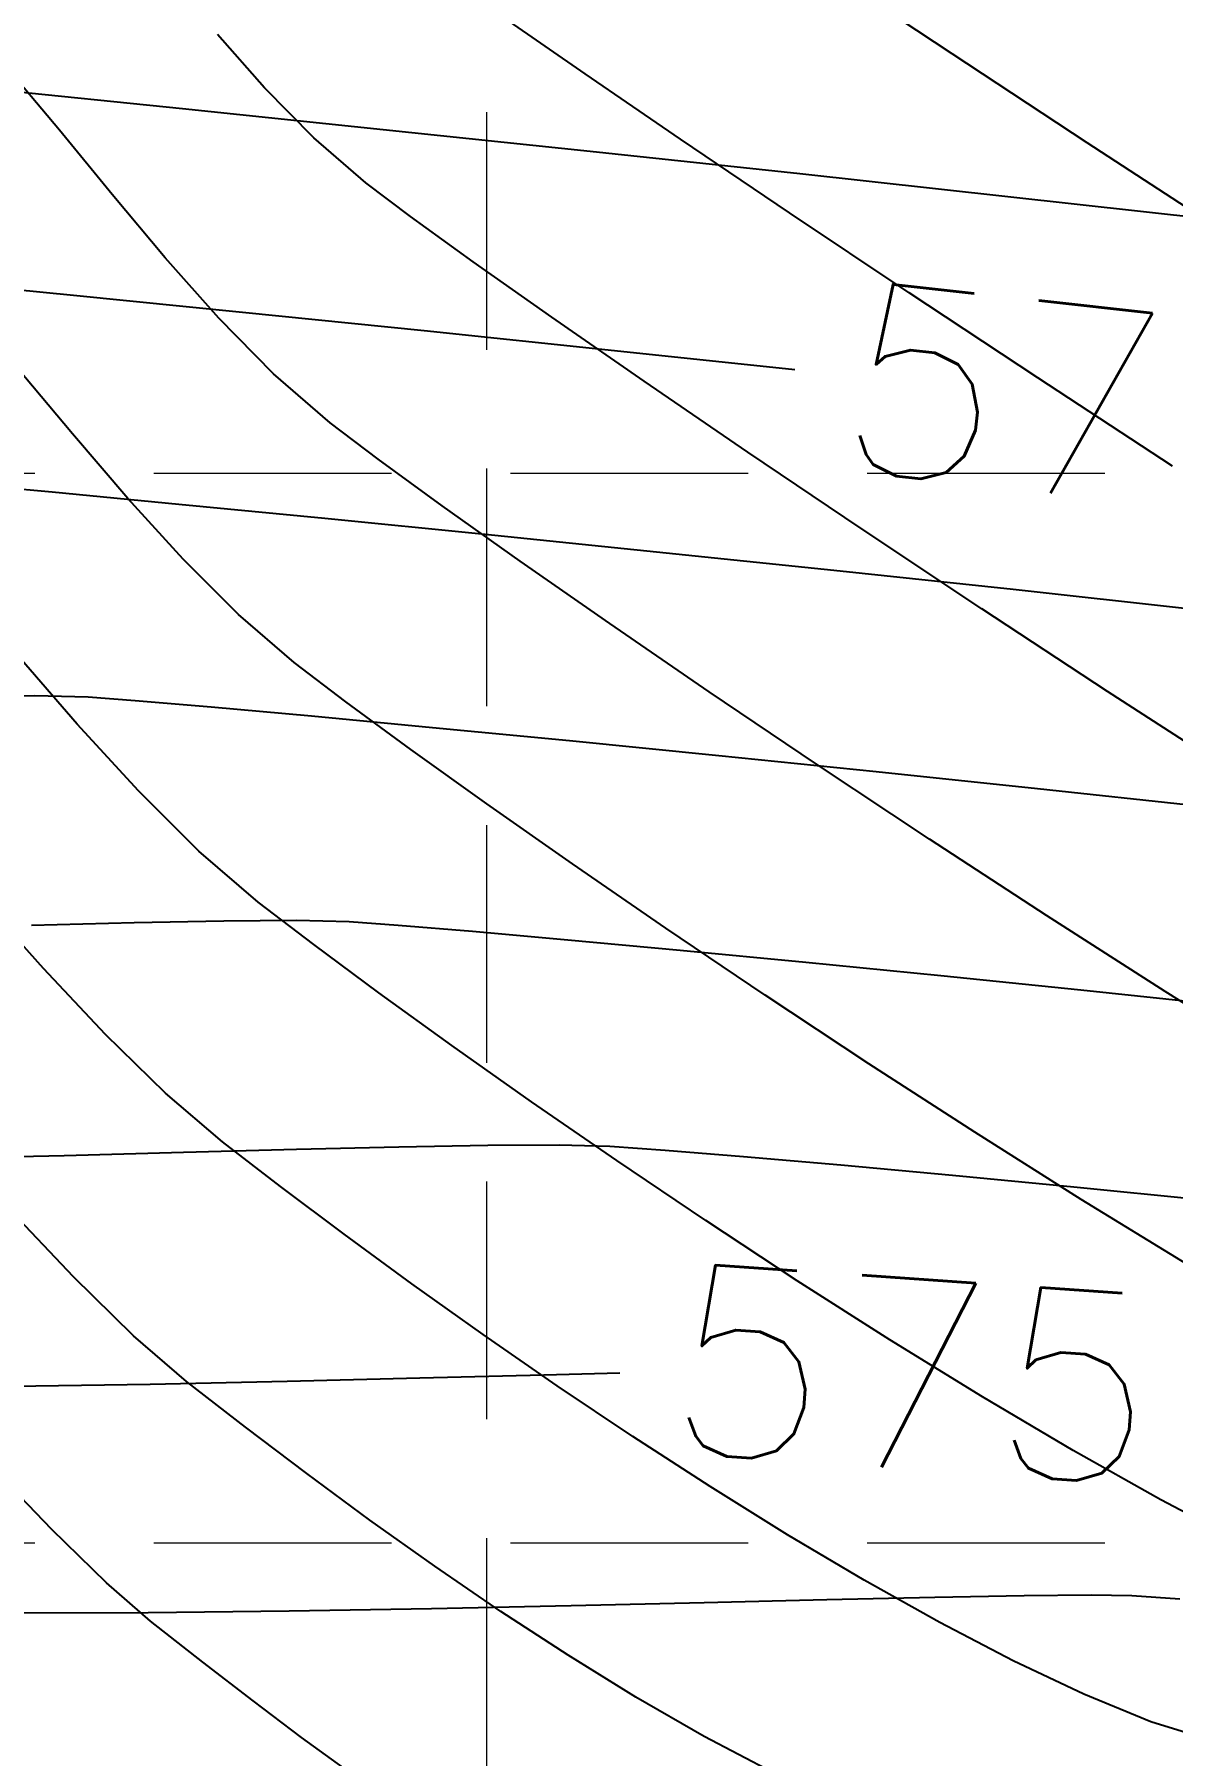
# Model space of a CAD drawing. Header units: inches. Extents: x 2547543 to 2548696, y 7125653 to 7126375.
# Drawn here: x 2547913.98 to 2547933.13, y 7125776.71 to 7125805.68 of the extents above; entities that cross this region are included whole.
import ezdxf

# ---------------------------------------------------------------- set-up
doc = ezdxf.new("R2010")
doc.units = ezdxf.units.IN
doc.header["$MEASUREMENT"] = 0
doc.linetypes.add('HIDDEN', pattern=[0.375, 0.25, -0.125])
for name, color, linetype in [('CONT-MJR', 6, 'Continuous'), ('CONT-MNR', 14, 'Continuous'), ('GRID', 254, 'HIDDEN'), ('V-TOPO-MAJR-E', 6, 'Continuous'), ('V-TOPO-MINR-E', 14, 'Continuous')]:
    doc.layers.add(name, color=color, linetype=linetype)
doc.styles.add('L100', font='simplex', dxfattribs={"height": 4})

msp = doc.modelspace()

# ---------------------------------------------------------------- linework, layer by layer
at = {"layer": 'CONT-MJR', "color": 35, "extrusion": (0.7514937030074105, 0.6597402627854464, 0), "elevation": 6615924.539826192}
msp.add_lwpolyline([(3674033.430952197, 570), (3674034.628511772, 570)], dxfattribs=at)
at = {"layer": 'CONT-MJR', "color": 35}
for points, elevation in [([(2547918.677753511, 7125803.940341247), (2547917.850032665, 7125804.782472904)], 570), ([(2547919.556086122, 7125803.181994136), (2547918.677753511, 7125803.940341247)], 570), ([(2547920.30715774, 7125802.616752952), (2547919.556086122, 7125803.181994136)], 570), ([(2547921.361332776, 7125801.854613828), (2547920.30715774, 7125802.616752952)], 570), ([(2547925.982017273, 7125798.650884267), (2547924.234808655, 7125799.845271941)], 570), ([(2547929.917145302, 7125796.014713179), (2547927.888144859, 7125797.365228832)], 570), ([(2547918.559670165, 7125781.462986577), (2547917.529535892, 7125782.242993565)], 575)]:
    msp.add_lwpolyline(points, dxfattribs=dict(at, elevation=elevation))
at = {"layer": 'CONT-MJR', "color": 35, "extrusion": (-0.5766811019604468, -0.8169693425347643, 0), "elevation": -7290899.754558813}
msp.add_lwpolyline([(-2027740.009236041, 570.0000000000009), (-2027741.626472178, 570.0000000000009)], dxfattribs=at)
at = {"layer": 'CONT-MJR', "color": 35, "extrusion": (0.5699548475828174, 0.8216760138380865, 0), "elevation": 7307300.581174036}
msp.add_lwpolyline([(1967815.9358986, 570), (1967817.825017316, 570)], dxfattribs=at)
at = {"layer": 'CONT-MJR', "color": 35, "extrusion": (-0.559179793414179, -0.8290464152490354, 0), "elevation": -7332366.551561054}
msp.add_lwpolyline([(-1872251.416620419, 570), (-1872253.715801202, 570)], dxfattribs=at)
at = {"layer": 'CONT-MJR', "color": 35, "extrusion": (-0.5487825695198264, -0.8359651257027514, 0), "elevation": -7355176.488059306}
msp.add_lwpolyline([(-1780529.562360918, 570), (-1780532.093360264, 570)], dxfattribs=at)
at = {"layer": 'CONT-MJR', "color": 35, "extrusion": (-0.5430028500733179, -0.8397308526023406, 0), "elevation": -7367283.952243068}
msp.add_lwpolyline([(-1729747.07227406, 570), (-1729749.652395786, 570)], dxfattribs=at)
at = {"layer": 'CONT-MJR', "color": 35, "extrusion": (0.7253798155593458, 0.6883488382928308, 0), "elevation": 6753231.517846815}
msp.add_lwpolyline([(3415046.366764319, 575.0000000000009), (3415047.985859863, 575.0000000000009)], dxfattribs=at)
at = {"layer": 'CONT-MJR', "color": 35, "extrusion": (0.7005713606730857, 0.7135823488600748, 0), "elevation": 6869830.257992551}
msp.add_lwpolyline([(3173972.406331973, 575), (3173973.82584667, 575)], dxfattribs=at)
at = {"layer": 'CONT-MJR', "color": 35, "extrusion": (0.6535677238860386, 0.7568680402120458, 0), "elevation": 7058513.43368789}
msp.add_lwpolyline([(2728745.186852472, 575), (2728746.363485317, 575)], dxfattribs=at)
at = {"layer": 'CONT-MJR', "color": 35, "extrusion": (-0.6115960958594924, -0.7911701558637224, 0), "elevation": -7196002.661476281}
msp.add_lwpolyline([(-2342264.29078894, 575.0000000000009), (-2342265.54522523, 575.0000000000009)], dxfattribs=at)
at = {"layer": 'CONT-MJR', "color": 35, "extrusion": (-0.5933831615789992, -0.8049201348919727, 0), "elevation": -7247576.946780769}
msp.add_lwpolyline([(-2177446.462189395, 575), (-2177447.782484532, 575)], dxfattribs=at)
at = {"layer": 'CONT-MJR', "color": 35, "extrusion": (0.580619201438206, 0.814175253198757, 0), "elevation": 7281005.345495875}
msp.add_lwpolyline([(2062910.644977124, 575.0000000000009), (2062911.984082128, 575.0000000000009)], dxfattribs=at)
at = {"layer": 'CONT-MJR', "color": 35, "extrusion": (-0.565122489207065, -0.825007013420135, 0), "elevation": -7318705.690713053}
msp.add_lwpolyline([(-1924884.669430287, 575.0000000000009), (-1924886.018190122, 575.0000000000009)], dxfattribs=at)
at = {"layer": 'CONT-MJR', "color": 35, "extrusion": (0.5465301220655416, 0.8374394459750654, 0), "elevation": 7359924.561244382}
msp.add_lwpolyline([(1760721.351722124, 575.0000000000009), (1760722.701243746, 575.0000000000009)], dxfattribs=at)
at = {"layer": 'CONT-MJR', "color": 35, "extrusion": (0.5243468417008723, 0.8515047795510725, 0), "elevation": 7403629.722190488}
msp.add_lwpolyline([(1566809.483587561, 575.0000000000009), (1566810.825312392, 575.0000000000009)], dxfattribs=at)
at = {"layer": 'CONT-MJR', "color": 35, "extrusion": (-0.4979184946271208, -0.8672238308004814, 0), "elevation": -7448302.764648459}
msp.add_lwpolyline([(-1338434.68212023, 575), (-1338436.007918346, 575)], dxfattribs=at)
at = {"layer": 'CONT-MJR', "color": 35, "extrusion": (-0.4663959747058611, -0.8845760536992678, 0), "elevation": -7491633.811767733}
msp.add_lwpolyline([(-1069598.764342901, 575.0000000000009), (-1069600.066637354, 575.0000000000009)], dxfattribs=at)
at = {"layer": 'CONT-MNR', "color": 35, "extrusion": (0.5527055062758344, 0.8333766395408343, 0), "elevation": 7346734.33955482}
msp.add_lwpolyline([(1815086.996894424, 568), (1815089.5184977, 568)], dxfattribs=at)
at = {"layer": 'CONT-MNR', "color": 35}
for points, elevation in [([(2547923.243223046, 7125805.01840991), (2547921.900067776, 7125805.953114378)], 569), ([(2547924.849660021, 7125803.918442677), (2547923.243223046, 7125805.01840991)], 569), ([(2547926.680306618, 7125802.680808287), (2547924.849660021, 7125803.918442677)], 569), ([(2547918.952281565, 7125799.14763569), (2547918.001181922, 7125799.970253347)], 571), ([(2547933.126783313, 7125798.417858275), (2547930.857940347, 7125799.902920476)], 569), ([(2547915.548288273, 7125797.871705901), (2547914.616434842, 7125798.957810852)], 572), ([(2547920.839146428, 7125797.750180742), (2547919.762355428, 7125798.534696229)], 571), ([(2547916.47943713, 7125796.848075002), (2547915.548288273, 7125797.871705901)], 572), ([(2547922.148809054, 7125796.819325793), (2547920.839146428, 7125797.750180742)], 571), ([(2547914.699726827, 7125794.076088567), (2547913.654252204, 7125795.281340963)], 573), ([(2547916.746986844, 7125791.93777565), (2547915.731321672, 7125792.949199519)], 573), ([(2547931.005603701, 7125790.853238837), (2547929.039265606, 7125792.137242643)], 571), ([(2547914.129379292, 7125789.962527924), (2547913.051138922, 7125791.169240352)], 574), ([(2547933.001740358, 7125789.574314951), (2547931.005603701, 7125790.853238837)], 571), ([(2547915.175645843, 7125788.849404658), (2547914.129379292, 7125789.962527924)], 574), ([(2547922.343572381, 7125787.715877946), (2547921.001661047, 7125788.663789161)], 573), ([(2547929.798712825, 7125787.205611514), (2547928.016475035, 7125788.359377479)], 572), ([(2547931.591546096, 7125786.073383795), (2547929.798712825, 7125787.205611514)], 572), ([(2547925.271941847, 7125785.71890024), (2547923.77476742, 7125786.727962376)], 573), ([(2547926.811791345, 7125784.707549329), (2547925.271941847, 7125785.71890024)], 573), ([(2547921.526157448, 7125783.802203531), (2547920.327139033, 7125784.656559708)], 574), ([(2547929.926298288, 7125782.753412332), (2547928.371011598, 7125783.71276743)], 573), ([(2547924.048383095, 7125782.082268773), (2547922.771083425, 7125782.939867023)], 574), ([(2547931.454347096, 7125781.848341826), (2547929.926298288, 7125782.753412332)], 573), ([(2547931.634131802, 7125777.748423724), (2547930.446801296, 7125778.310502038)], 574), ([(2547932.759098897, 7125777.280113796), (2547931.634131802, 7125777.748423724)], 574), ([(2547919.279211396, 7125776.437476734), (2547918.47330453, 7125777.021553371)], 576)]:
    msp.add_lwpolyline(points, dxfattribs=dict(at, elevation=elevation))
at = {"layer": 'CONT-MNR', "color": 35, "extrusion": (0.7658168974361067, 0.6430586906351049, 0), "elevation": 6533546.133796407}
msp.add_lwpolyline([(3818602.667851157, 571.0000000000005), (3818604.053589807, 571.0000000000005)], dxfattribs=at)
at = {"layer": 'CONT-MNR', "color": 35, "extrusion": (0.5494245421595734, 0.8355433396734985, 0), "elevation": 7353814.157958626}
msp.add_lwpolyline([(1786184.169916436, 568), (1786186.886217818, 568)], dxfattribs=at)
at = {"layer": 'CONT-MNR', "color": 35, "extrusion": (0.7727653647430032, 0.634691807930127, 0), "elevation": 6491629.466860937}
msp.add_lwpolyline([(3889432.78799902, 571), (3889434.185373066, 571)], dxfattribs=at)
at = {"layer": 'CONT-MNR', "color": 35, "extrusion": (-0.5462183961743816, -0.8376428019631558, 0), "elevation": -7360605.473488284}
msp.add_lwpolyline([(-1757985.654512483, 568.0000000000009), (-1757988.515977033, 568.0000000000009)], dxfattribs=at)
at = {"layer": 'CONT-MNR', "color": 35, "extrusion": (0.7671390398840511, 0.6414808597969048, 0), "elevation": 6525671.513846305}
msp.add_lwpolyline([(3832041.387821977, 571), (3832042.77647757, 571)], dxfattribs=at)
at = {"layer": 'CONT-MNR', "color": 35, "extrusion": (-0.5557988824778766, -0.8313167881357526, 0), "elevation": -7339934.199048669}
msp.add_lwpolyline([(-1842376.517664568, 569.0000000000009), (-1842378.942473215, 569.0000000000009)], dxfattribs=at)
at = {"layer": 'CONT-MNR', "color": 35, "extrusion": (0.7480346132432467, 0.6636597150573676, 0), "elevation": 6635037.165682977}
msp.add_lwpolyline([(3639395.803300192, 571.0000000000009), (3639397.163626328, 571.0000000000009)], dxfattribs=at)
at = {"layer": 'CONT-MNR', "color": 35, "extrusion": (-0.5517451209546402, -0.8340127825775511, 0), "elevation": -7348816.624523907}
msp.add_lwpolyline([(-1806618.424689386, 569), (-1806621.016795452, 569)], dxfattribs=at)
at = {"layer": 'CONT-MNR', "color": 35, "extrusion": (0.7123288835700875, 0.7018458246878674, 0), "elevation": 6816168.541893289}
msp.add_lwpolyline([(3287667.52657774, 571), (3287668.841531599, 571)], dxfattribs=at)
at = {"layer": 'CONT-MNR', "color": 35, "extrusion": (0.7669797789210051, 0.6416712699866546, 0), "elevation": 6526619.456150861}
msp.add_lwpolyline([(3830420.101551991, 572), (3830421.558329032, 572)], dxfattribs=at)
at = {"layer": 'CONT-MNR', "color": 35, "extrusion": (-0.6033867042497949, -0.7974487351137818, 0), "elevation": -7219839.936269714}
msp.add_lwpolyline([(-2267776.701336633, 571.0000000000005), (-2267777.71716853, 571.0000000000005)], dxfattribs=at)
at = {"layer": 'CONT-MNR', "color": 35, "extrusion": (-0.7060574753161513, -0.7081545322528003, 0), "elevation": -6845140.810664829}
msp.add_lwpolyline([(-3226902.212426162, 572), (-3226903.529452622, 572)], dxfattribs=at)
at = {"layer": 'CONT-MNR', "color": 35, "extrusion": (0.5719564151789334, 0.8202840112641863, 0), "elevation": 7302477.616797972}
msp.add_lwpolyline([(1985623.564233778, 571), (1985625.40346107, 571)], dxfattribs=at)
at = {"layer": 'CONT-MNR', "color": 35, "extrusion": (-0.6518591717374109, -0.7583400426074154, 0), "elevation": -7064659.714107152}
msp.add_lwpolyline([(-2712826.391567124, 572), (-2712827.626345153, 572)], dxfattribs=at)
at = {"layer": 'CONT-MNR', "color": 35, "extrusion": (-0.5655377591444618, -0.8247224035891475, 0), "elevation": -7317750.44848153}
msp.add_lwpolyline([(-1928574.817809656, 571), (-1928576.847425123, 571)], dxfattribs=at)
at = {"layer": 'CONT-MNR', "color": 35, "extrusion": (0.6054740443661152, 0.7958650523794467, 0), "elevation": 7213869.728240607}
msp.add_lwpolyline([(2286683.722194275, 572.0000000000005), (2286684.816691066, 572.0000000000005)], dxfattribs=at)
at = {"layer": 'CONT-MNR', "color": 35, "extrusion": (-0.5921351724392946, -0.8058386547940518, 0), "elevation": -7250953.200829524}
msp.add_lwpolyline([(-2166220.375595131, 572), (-2166221.729360726, 572)], dxfattribs=at)
at = {"layer": 'CONT-MNR', "color": 35, "extrusion": (-0.5594542307124685, -0.8288612451658721, 0), "elevation": -7331742.607324134}
msp.add_lwpolyline([(-1874677.206412044, 571.0000000000005), (-1874679.384345264, 571.0000000000005)], dxfattribs=at)
at = {"layer": 'CONT-MNR', "color": 35, "extrusion": (0.7376061224320476, 0.6752312256929172, 0), "elevation": 6690916.149985732}
msp.add_lwpolyline([(3535596.244290085, 573), (3535597.772055397, 573)], dxfattribs=at)
at = {"layer": 'CONT-MNR', "color": 35, "extrusion": (0.5823747274249114, 0.812920461580812, 0), "elevation": 7276547.858562567}
msp.add_lwpolyline([(2078624.003515191, 572.0000000000009), (2078625.579153685, 572.0000000000009)], dxfattribs=at)
at = {"layer": 'CONT-MNR', "color": 35, "extrusion": (-0.553300513655152, -0.8329817174397917, 0), "elevation": -7345425.018781883}
msp.add_lwpolyline([(-1820326.142694015, 571.0000000000005), (-1820328.426890635, 571.0000000000005)], dxfattribs=at)
at = {"layer": 'CONT-MNR', "color": 35, "extrusion": (-0.5742396573017549, -0.8186872516302933, 0), "elevation": -7296913.288366649}
msp.add_lwpolyline([(-2005960.091035604, 572), (-2005961.851082705, 572)], dxfattribs=at)
at = {"layer": 'CONT-MNR', "color": 35, "extrusion": (-0.6524091484224168, -0.7578669428433575, 0), "elevation": -7062686.346372779}
msp.add_lwpolyline([(-2717948.657862216, 573), (-2717949.974301225, 573)], dxfattribs=at)
at = {"layer": 'CONT-MNR', "color": 35, "extrusion": (0.5667834075645158, 0.8238668393069087, 0), "elevation": 7314824.000909375}
msp.add_lwpolyline([(1939629.310675332, 572.0000000000005), (1939631.217651831, 572.0000000000005)], dxfattribs=at)
at = {"layer": 'CONT-MNR', "color": 35, "extrusion": (-0.6076308409692156, -0.7942195924950755, 0), "elevation": -7207636.288819641}
msp.add_lwpolyline([(-2306243.056677433, 573.0000000000005), (-2306244.232969636, 573.0000000000005)], dxfattribs=at)
at = {"layer": 'CONT-MNR', "color": 35, "extrusion": (-0.5594386767179982, -0.8288717433909876, 0), "elevation": -7331774.079156085}
msp.add_lwpolyline([(-1874538.161665835, 572), (-1874540.178103865, 572)], dxfattribs=at)
at = {"layer": 'CONT-MNR', "color": 35, "extrusion": (-0.5958819320889557, -0.8030720534360122, 0), "elevation": -7240781.805298946}
msp.add_lwpolyline([(-2199966.082843062, 573), (-2199967.444403292, 573)], dxfattribs=at)
at = {"layer": 'CONT-MNR', "color": 35, "extrusion": (-0.586012193314821, -0.8103022332971525, 0), "elevation": -7267155.242848174}
msp.add_lwpolyline([(-2111212.96605431, 573), (-2111214.483171332, 573)], dxfattribs=at)
at = {"layer": 'CONT-MNR', "color": 35, "extrusion": (-0.5517845923660857, -0.8339866687348142, 0), "elevation": -7348719.917895347}
msp.add_lwpolyline([(-1806962.226529983, 572), (-1806964.314992065, 572)], dxfattribs=at)
at = {"layer": 'CONT-MNR', "color": 35, "extrusion": (0.5310847296722859, 0.8473187180210968, 0), "elevation": 7390983.196449015}
msp.add_lwpolyline([(1625484.354087142, 571), (1625486.705138363, 571)], dxfattribs=at)
at = {"layer": 'CONT-MNR', "color": 35, "extrusion": (-0.6992249464614027, -0.7149017234879552, 0), "elevation": -6875804.581929807}
msp.add_lwpolyline([(-3161018.968540548, 574.0000000000009), (-3161020.376349903, 574.0000000000009)], dxfattribs=at)
at = {"layer": 'CONT-MNR', "color": 35, "extrusion": (-0.650179144032757, -0.7597809425517538, 0), "elevation": -7070639.782855017}
msp.add_lwpolyline([(-2697179.234359579, 574), (-2697180.496271616, 574)], dxfattribs=at)
at = {"layer": 'CONT-MNR', "color": 35, "extrusion": (-0.5680775844815732, -0.8229750044865161, 0), "elevation": -7311762.747827842}
msp.add_lwpolyline([(-1951122.131981202, 573), (-1951123.871031636, 573)], dxfattribs=at)
at = {"layer": 'CONT-MNR', "color": 35, "extrusion": (0.6098054247451423, 0.7925511617248421, 0), "elevation": 7201284.49467251}
msp.add_lwpolyline([(2325987.668748135, 574.0000000000009), (2325988.90537807, 574.0000000000009)], dxfattribs=at)
at = {"layer": 'CONT-MNR', "color": 35, "extrusion": (0.6001384569386683, 0.7998961385725488, 0), "elevation": 7228992.587548764}
msp.add_lwpolyline([(2238387.189048966, 574), (2238388.522474171, 574)], dxfattribs=at)
at = {"layer": 'CONT-MNR', "color": 35, "extrusion": (0.522827761626941, 0.852438344792257, 0), "elevation": 7406422.656525618}
msp.add_lwpolyline([(1553602.113493645, 572.0000000000009), (1553604.194038224, 572.0000000000009)], dxfattribs=at)
at = {"layer": 'CONT-MNR', "color": 35, "extrusion": (-0.5904271664438032, -0.8070909249428725, 0), "elevation": -7255517.508483771}
msp.add_lwpolyline([(-2150853.469949889, 574), (-2150854.881906018, 574)], dxfattribs=at)
at = {"layer": 'CONT-MNR', "color": 35, "extrusion": (-0.5378567787034678, -0.8430362303025469, 0), "elevation": -7377714.385162215}
msp.add_lwpolyline([(-1684655.1445082, 573), (-1684656.994037552, 573)], dxfattribs=at)
at = {"layer": 'CONT-MNR', "color": 35, "extrusion": (-0.569417381423191, -0.8220485665294699, 0), "elevation": -7308571.163496683}
msp.add_lwpolyline([(-1963028.400612204, 574), (-1963029.915031215, 574)], dxfattribs=at)
at = {"layer": 'CONT-MNR', "color": 35, "extrusion": (0.5439187014750747, 0.8391379184530208, 0), "elevation": 7365377.483718498}
msp.add_lwpolyline([(1737784.910236985, 574), (1737786.4548454, 574)], dxfattribs=at)
at = {"layer": 'CONT-MNR', "color": 35, "extrusion": (-0.4906333327638273, -0.871366130154862, 0), "elevation": -7459265.054617482}
msp.add_lwpolyline([(-1275963.229904769, 573.0000000000009), (-1275964.925525657, 573.0000000000009)], dxfattribs=at)
at = {"layer": 'CONT-MNR', "color": 35, "extrusion": (0.7200211993470059, 0.693952067862687, 0), "elevation": 6779502.416413118}
msp.add_lwpolyline([(3362582.660612079, 576.0000000000009), (3362584.20078585, 576.0000000000009)], dxfattribs=at)
at = {"layer": 'CONT-MNR', "color": 35, "extrusion": (-0.5283854497241196, -0.8490046033560948, 0), "elevation": -7396107.756103696}
msp.add_lwpolyline([(-1601957.246842432, 574), (-1601958.779749829, 574)], dxfattribs=at)
at = {"layer": 'CONT-MNR', "color": 35, "extrusion": (-0.4663185586056661, -0.8846168672933689, 0), "elevation": -7491734.491964377}
msp.add_lwpolyline([(-1068937.897520082, 573.0000000000005), (-1068939.484263618, 573.0000000000005)], dxfattribs=at)
at = {"layer": 'CONT-MNR', "color": 35, "extrusion": (-0.6992601005082467, -0.7148673386280819, 0), "elevation": -6875642.545432405}
msp.add_lwpolyline([(-3161352.02329192, 576), (-3161353.310062018, 576)], dxfattribs=at)
at = {"layer": 'CONT-MNR', "color": 35, "extrusion": (-0.510157147855991, -0.86008120807947, 0), "elevation": -7428592.833255756}
msp.add_lwpolyline([(-1443842.490158135, 574), (-1443843.993757446, 574)], dxfattribs=at)
at = {"layer": 'CONT-MNR', "color": 35, "extrusion": (-0.65572905972142, -0.7549962915384834, 0), "elevation": -7050679.220249711}
msp.add_lwpolyline([(-2748913.266850301, 576.0000000000009), (-2748914.251276511, 576.0000000000009)], dxfattribs=at)
at = {"layer": 'CONT-MNR', "color": 35, "extrusion": (0.4883128945068402, 0.8726686181239427, 0), "elevation": 7462630.360367858}
msp.add_lwpolyline([(1256111.883135135, 574.0000000000009), (1256113.340109398, 574.0000000000009)], dxfattribs=at)
at = {"layer": 'CONT-MNR', "color": 35, "extrusion": (0.6148923934226448, 0.788611022311362, 0), "elevation": 7186161.969345904}
msp.add_lwpolyline([(2372271.584146342, 576), (2372272.700566531, 576)], dxfattribs=at)
at = {"layer": 'CONT-MNR', "color": 35, "extrusion": (-0.4615362540497578, -0.8871213480678488, 0), "elevation": -7497392.334841203}
msp.add_lwpolyline([(-1028481.535868641, 574), (-1028482.929319547, 574)], dxfattribs=at)
at = {"layer": 'CONT-MNR', "color": 35, "extrusion": (-0.6115402804951942, -0.791213299516546, 0), "elevation": -7196164.31486831}
msp.add_lwpolyline([(-2341753.720298743, 576.0000000000009), (-2341754.78477947, 576.0000000000009)], dxfattribs=at)
at = {"layer": 'CONT-MNR', "color": 35, "extrusion": (-0.6023686128247908, -0.7982180493346022, 0), "elevation": -7222709.950492773}
msp.add_lwpolyline([(-2258549.906147135, 576), (-2258550.93016955, 576)], dxfattribs=at)
at = {"layer": 'CONT-MNR', "color": 35, "extrusion": (-0.2912531818503102, -0.9566460077071718, 0), "elevation": -7558939.910059527}
msp.add_lwpolyline([(362065.4040047817, 574), (362064.3959084863, 574)], dxfattribs=at)
at = {"layer": 'GRID', "color": 252, "linetype": 'HIDDEN', "lineweight": 0, "ltscale": 16}
for p, q in [((2547921.583313597, 7126356.376313465), (2547921.583313597, 7125726.296813901)), ((2547561.986892405, 7125798.2968139), (2548677.986892388, 7125798.2968139)), ((2547561.986892405, 7125780.2968139), (2548677.986892388, 7125780.2968139))]:
    msp.add_line(p, q, dxfattribs=at)
at = {"layer": 'V-TOPO-MAJR-E', "color": 35, "extrusion": (-0.09788640119341004, -0.9951975946822835, 0), "elevation": -7340986.496196526}
msp.add_lwpolyline([(1838159.474114669, 570.0000000000005), (1838156.90318708, 570.0000000000005)], dxfattribs=at)
at = {"layer": 'V-TOPO-MAJR-E', "color": 35}
for points, elevation in [([(2547917.479973441, 7125801.003029637), (2547914.636603469, 7125801.287869249)], 570), ([(2547923.825059943, 7125783.148537388), (2547922.548524486, 7125783.118010468)], 575), ([(2547918.229246915, 7125783.011515184), (2547915.924205241, 7125782.962963437)], 575), ([(2547920.460828874, 7125783.065388142), (2547918.229246915, 7125783.011515184)], 575)]:
    msp.add_lwpolyline(points, dxfattribs=dict(at, elevation=elevation))
at = {"layer": 'V-TOPO-MAJR-E', "color": 35, "extrusion": (-0.1014109402760188, -0.9948446216331142, 0), "elevation": -7347451.510081699}
msp.add_lwpolyline([(1812150.894977406, 570.0000000000009), (1812147.821379544, 570.0000000000009)], dxfattribs=at)
at = {"layer": 'V-TOPO-MAJR-E', "color": 35, "extrusion": (-0.1032114770735944, -0.9946594346811812, 0), "elevation": -7350719.529457062}
msp.add_lwpolyline([(1798852.005901111, 570.0000000000009), (1798848.786982321, 570.0000000000009)], dxfattribs=at)
at = {"layer": 'V-TOPO-MAJR-E', "color": 35, "extrusion": (-0.1051863407548835, -0.9944525296456325, 0), "elevation": -7354276.967536188}
msp.add_lwpolyline([(1784255.391752264, 570), (1784252.343319912, 570)], dxfattribs=at)
at = {"layer": 'V-TOPO-MAJR-E', "color": 35, "extrusion": (0.02519793443969398, -0.9996824816410323, 0), "elevation": -7059318.16571334}
msp.add_lwpolyline([(2726668.552177208, 575), (2726666.463818504, 575)], dxfattribs=at)
at = {"layer": 'V-TOPO-MAJR-E', "color": 35, "extrusion": (0.01588080090547662, -0.9998738921297028, 0), "elevation": -7084421.400133578}
msp.add_lwpolyline([(2660757.752484803, 575), (2660755.444118938, 575)], dxfattribs=at)
at = {"layer": 'V-TOPO-MINR-E', "color": 35, "extrusion": (-0.1015344580273231, -0.9948320229230148, 0), "elevation": -7347679.751928156}
msp.add_lwpolyline([(1811234.205214369, 569), (1811230.991480476, 569)], dxfattribs=at)
at = {"layer": 'V-TOPO-MINR-E', "color": 35}
for points, elevation in [([(2547919.845474284, 7125804.078309742), (2547916.469731131, 7125804.428014171)], 569), ([(2547923.330755578, 7125803.711495114), (2547919.845474284, 7125804.078309742)], 569), ([(2547926.856495397, 7125803.33385979), (2547923.330755578, 7125803.711495114)], 569), ([(2547913.983571027, 7125794.548466546), (2547912.745883667, 7125794.536648165)], 572), ([(2547914.880597969, 7125794.52654909), (2547913.983571027, 7125794.548466546)], 572), ([(2547915.673216115, 7125794.46797061), (2547914.880597969, 7125794.52654909)], 572), ([(2547922.981567286, 7125793.7910597), (2547920.673254829, 7125794.014648775)], 572), ([(2547925.494481917, 7125793.541253227), (2547922.981567286, 7125793.7910597)], 572), ([(2547930.855203452, 7125792.987044488), (2547928.142270159, 7125793.271243457)], 572), ([(2547917.162897474, 7125790.760829236), (2547915.654757738, 7125790.729755231)], 573), ([(2547918.389663551, 7125790.768800383), (2547917.162897474, 7125790.760829236)], 573), ([(2547919.271035598, 7125790.745884942), (2547918.389663551, 7125790.768800383)], 573), ([(2547920.099266613, 7125790.686473759), (2547919.271035598, 7125790.745884942)], 573), ([(2547926.957725735, 7125790.062692818), (2547924.843914315, 7125790.265490875)], 573), ([(2547916.488726341, 7125786.863523337), (2547914.477657405, 7125786.810754456)], 574), ([(2547921.605661016, 7125786.982995081), (2547920.111919893, 7125786.956149619)], 574), ([(2547922.808576043, 7125786.988187462), (2547921.605661016, 7125786.982995081)], 574), ([(2547923.661473227, 7125786.965220794), (2547922.808576043, 7125786.988187462)], 574), ([(2547929.422152346, 7125786.478287145), (2547927.545217337, 7125786.650814823)], 574), ([(2547933.60245998, 7125786.066972303), (2547931.466071718, 7125786.281710247)], 574), ([(2547927.308595748, 7125779.333927259), (2547925.246852446, 7125779.284292885)], 576), ([(2547929.125831422, 7125779.376068058), (2547927.308595748, 7125779.333927259)], 576), ([(2547931.759522211, 7125779.416414328), (2547930.63174505, 7125779.40535163)], 576), ([(2547932.442348485, 7125779.403892498), (2547931.759522211, 7125779.416414328)], 576), ([(2547915.89109136, 7125779.118092652), (2547913.609026218, 7125779.111445161)], 576), ([(2547920.657100639, 7125779.183998015), (2547918.262720974, 7125779.144064819)], 576), ([(2547923.007415936, 7125779.232528588), (2547920.657100639, 7125779.183998015)], 576), ([(2547925.246852446, 7125779.284292885), (2547923.007415936, 7125779.232528588)], 576)]:
    msp.add_lwpolyline(points, dxfattribs=dict(at, elevation=elevation))
at = {"layer": 'V-TOPO-MINR-E', "color": 35, "extrusion": (-0.1086336591901476, -0.9940818518064591, 0), "elevation": -7360422.39150193}
msp.add_lwpolyline([(1758749.274884217, 569.0000000000009), (1758745.756945813, 569.0000000000009)], dxfattribs=at)
at = {"layer": 'V-TOPO-MINR-E', "color": 35, "extrusion": (-0.1112097793082952, -0.9937969536007848, 0), "elevation": -7364956.037670583}
msp.add_lwpolyline([(1739669.870392851, 569.0000000000009), (1739666.449756476, 569.0000000000009)], dxfattribs=at)
at = {"layer": 'V-TOPO-MINR-E', "color": 35, "extrusion": (-0.09180634739888627, -0.99577687991702, 0), "elevation": -7329619.579357865}
msp.add_lwpolyline([(1882960.643535065, 571.0000000000009), (1882958.890574334, 571.0000000000009)], dxfattribs=at)
at = {"layer": 'V-TOPO-MINR-E', "color": 35, "extrusion": (-0.09483793963769192, -0.9954927248379456, 0), "elevation": -7335318.984814672}
msp.add_lwpolyline([(1860636.271324645, 571.0000000000009), (1860634.126910925, 571.0000000000009)], dxfattribs=at)
at = {"layer": 'V-TOPO-MINR-E', "color": 35, "extrusion": (-0.09719254077565595, -0.9952655977263419, 0), "elevation": -7339699.849828794}
msp.add_lwpolyline([(1843281.623683689, 571.0000000000009), (1843279.1588836, 571.0000000000009)], dxfattribs=at)
at = {"layer": 'V-TOPO-MINR-E', "color": 35, "extrusion": (-0.09929491205333846, -0.9950580487792257, 0), "elevation": -7343577.569490636}
msp.add_lwpolyline([(1827774.447858736, 571), (1827771.733740503, 571)], dxfattribs=at)
at = {"layer": 'V-TOPO-MINR-E', "color": 35, "extrusion": (-0.1013652076787424, -0.9948492823901747, 0), "elevation": -7347364.893395752}
msp.add_lwpolyline([(1812492.912939719, 571), (1812490.020570305, 571)], dxfattribs=at)
at = {"layer": 'V-TOPO-MINR-E', "color": 35, "extrusion": (-0.1035561862152575, -0.9946236053384974, 0), "elevation": -7351339.212309731}
msp.add_lwpolyline([(1796308.43620131, 571), (1796305.436644449, 571)], dxfattribs=at)
at = {"layer": 'V-TOPO-MINR-E', "color": 35, "extrusion": (-0.1060087439790379, -0.9943651976009553, 0), "elevation": -7355746.790505507}
msp.add_lwpolyline([(1778176.639803002, 571.0000000000009), (1778173.604117043, 571.0000000000009)], dxfattribs=at)
at = {"layer": 'V-TOPO-MINR-E', "color": 35, "extrusion": (-0.1088873588995751, -0.9940540946406666, 0), "elevation": -7360864.444762991}
msp.add_lwpolyline([(1756874.54820311, 571.0000000000005), (1756871.547437986, 571.0000000000005)], dxfattribs=at)
at = {"layer": 'V-TOPO-MINR-E', "color": 35, "extrusion": (-0.08498980909801718, -0.996381820563524, 0), "elevation": -7316558.931622529}
msp.add_lwpolyline([(1933078.226385498, 572.0000000000005), (1933076.945616881, 572.0000000000005)], dxfattribs=at)
at = {"layer": 'V-TOPO-MINR-E', "color": 35, "extrusion": (-0.09023336093098928, -0.99592064973827, 0), "elevation": -7326632.857747373}
msp.add_lwpolyline([(1894540.426194598, 572), (1894538.72935015, 572)], dxfattribs=at)
at = {"layer": 'V-TOPO-MINR-E', "color": 35, "extrusion": (-0.09366667029086083, -0.9956036133304375, 0), "elevation": -7333121.514461753}
msp.add_lwpolyline([(1869269.630241132, 572), (1869267.587277753, 572)], dxfattribs=at)
at = {"layer": 'V-TOPO-MINR-E', "color": 35, "extrusion": (-0.101449467373663, -0.9948406935633466, 0), "elevation": -7347515.073092544}
msp.add_lwpolyline([(1811874.668223135, 572.0000000000005), (1811872.006703295, 572.0000000000005)], dxfattribs=at)
at = {"layer": 'V-TOPO-MINR-E', "color": 35, "extrusion": (-0.1073292591044945, -0.9942235312745722, 0), "elevation": -7358098.59764942}
msp.add_lwpolyline([(1768409.454557705, 572), (1768406.73047233, 572)], dxfattribs=at)
at = {"layer": 'V-TOPO-MINR-E', "color": 35, "extrusion": (0.02687717587224286, -0.9996387434554208, 0), "elevation": -7054735.714058243}
msp.add_lwpolyline([(2738516.33422485, 573), (2738514.608108255, 573)], dxfattribs=at)
at = {"layer": 'V-TOPO-MINR-E', "color": 35, "extrusion": (-0.08262302398994892, -0.9965808727377604, 0), "elevation": -7311943.564758806}
msp.add_lwpolyline([(1950455.314744146, 573.0000000000005), (1950454.061357326, 573.0000000000005)], dxfattribs=at)
at = {"layer": 'V-TOPO-MINR-E', "color": 35, "extrusion": (-0.08830876906060026, -0.9960931489107842, 0), "elevation": -7322954.978152364}
msp.add_lwpolyline([(1908698.814056633, 573), (1908697.204111982, 573)], dxfattribs=at)
at = {"layer": 'V-TOPO-MINR-E', "color": 35, "extrusion": (-0.0922383416321606, -0.9957369574003713, 0), "elevation": -7330429.080239103}
msp.add_lwpolyline([(1879791.854856584, 573), (1879789.954865306, 573)], dxfattribs=at)
at = {"layer": 'V-TOPO-MINR-E', "color": 35, "extrusion": (-0.09857841052616957, -0.995129286564381, 0), "elevation": -7342252.970924443}
msp.add_lwpolyline([(1833069.958058601, 573), (1833067.677536333, 573)], dxfattribs=at)
at = {"layer": 'V-TOPO-MINR-E', "color": 35, "extrusion": (-0.1017661833689197, -0.9948083453221146, 0), "elevation": -7348088.230677272}
msp.add_lwpolyline([(1809539.19416912, 573.0000000000009), (1809536.823158889, 573.0000000000009)], dxfattribs=at)
at = {"layer": 'V-TOPO-MINR-E', "color": 35, "extrusion": (-0.1053170615141901, -0.9944386942159965, 0), "elevation": -7354501.569254735}
msp.add_lwpolyline([(1783296.932883252, 573.0000000000005), (1783294.537893761, 573.0000000000005)], dxfattribs=at)
at = {"layer": 'V-TOPO-MINR-E', "color": 35, "extrusion": (0.02667046961173501, -0.9996442797568993, 0), "elevation": -7055297.947602147}
msp.add_lwpolyline([(2737060.123750282, 574.0000000000005), (2737058.225256871, 574.0000000000005)], dxfattribs=at)
at = {"layer": 'V-TOPO-MINR-E', "color": 35, "extrusion": (0.02433101676700905, -0.9997039569908102, 0), "elevation": -7061683.929772154}
msp.add_lwpolyline([(2720543.459890997, 574), (2720541.734004585, 574)], dxfattribs=at)
at = {"layer": 'V-TOPO-MINR-E', "color": 35, "extrusion": (-0.06985983879434704, -0.9975568168899593, 0), "elevation": -7286374.899112441}
msp.add_lwpolyline([(2043893.21990874, 574), (2043892.288744658, 574)], dxfattribs=at)
at = {"layer": 'V-TOPO-MINR-E', "color": 35, "extrusion": (-0.08065430363502735, -0.9967421348097757, 0), "elevation": -7308073.130625041}
msp.add_lwpolyline([(1964899.738979652, 574.0000000000009), (1964898.415247249, 574.0000000000009)], dxfattribs=at)
at = {"layer": 'V-TOPO-MINR-E', "color": 35, "extrusion": (0.02342944093448529, -0.9997254929716946, 0), "elevation": -7064134.520432307}
msp.add_lwpolyline([(2714168.258420073, 574.0000000000009), (2714166.192724979, 574.0000000000009)], dxfattribs=at)
at = {"layer": 'V-TOPO-MINR-E', "color": 35, "extrusion": (-0.08685846371228835, -0.996220661942695, 0), "elevation": -7320164.966364967}
msp.add_lwpolyline([(1919363.184447134, 574.0000000000009), (1919361.542807652, 574.0000000000009)], dxfattribs=at)
at = {"layer": 'V-TOPO-MINR-E', "color": 35, "extrusion": (-0.09573469550453448, -0.9954068856887892, 0), "elevation": -7336982.173831896}
msp.add_lwpolyline([(1854043.545681, 574.0000000000009), (1854041.492330355, 574.0000000000009)], dxfattribs=at)
at = {"layer": 'V-TOPO-MINR-E', "color": 35, "extrusion": (0.01944204265163388, -0.9998109856255493, 0), "elevation": -7074895.554599064}
msp.add_lwpolyline([(2685988.743355528, 576.0000000000009), (2685987.237157208, 576.0000000000009)], dxfattribs=at)
at = {"layer": 'V-TOPO-MINR-E', "color": 35, "extrusion": (-0.06889066548204203, -0.9976242159297465, 0), "elevation": -7284378.852253264}
msp.add_lwpolyline([(2050980.226836052, 576), (2050979.419827489, 576)], dxfattribs=at)
at = {"layer": 'V-TOPO-MINR-E', "color": 35, "extrusion": (0.01095053359949321, -0.9999400411094089, 0), "elevation": -7097450.825708059}
msp.add_lwpolyline([(2625796.576308274, 576), (2625794.204536451, 576)], dxfattribs=at)

# ---------------------------------------------------------------- texts
at = {"layer": 'V-TOPO-MAJR-E', "color": 35, "char_height": 3.2, "width": 12.03809523809524, "attachment_point": 1, "style": 'L100'}
for s, insert, rotation in [('\\Fsimplex.shx;\\W1.0000000000;\\T1.0000000000;\\o\\l570', (2547927.7434703, 7125801.550714118, 570), 353.6759720906306), ('\\Fsimplex.shx;\\W1.0000000000;\\T1.0000000000;\\o\\l575', (2547924.755637461, 7125785.015541647, 575), 356.0572358459667)]:
    msp.add_mtext(s, dxfattribs=dict(at, insert=insert, rotation=rotation))

doc.saveas('drawing.dxf')
